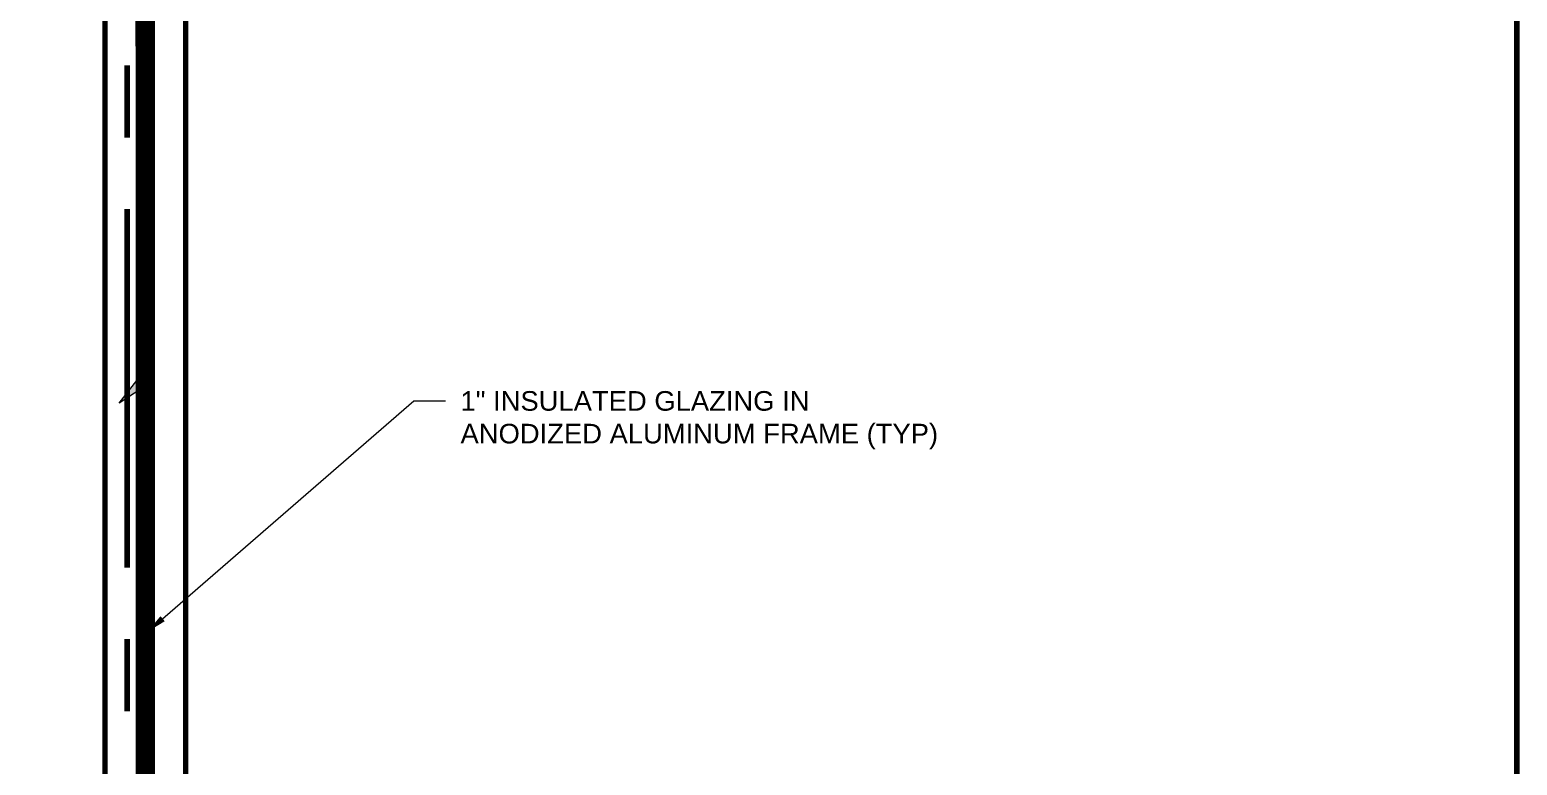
# Model space of a CAD drawing. Extents: x 3 to 185, y 0 to 385.
# Drawn here: x 82.7 to 165.7, y 114.9 to 155.9 of the extents above; entities that cross this region are included whole.
import ezdxf

# ---------------------------------------------------------------- set-up
doc = ezdxf.new("R2010")
doc.units = 0
doc.header["$MEASUREMENT"] = 0
for name, color, linetype, lineweight in [('Dt-Iden', 3, 'Continuous', 20), ('Dt-Line 3', 7, 'Continuous', 15), ('Dt-Line 5', 54, 'Continuous', 50), ('Dt-Text', 121, 'Continuous', 20)]:
    doc.layers.add(name, color=color, linetype=linetype, lineweight=lineweight)
doc.styles.get("Standard").update_dxf_attribs({"font": 'Arial.ttf'})
doc.dimstyles.new('1 Inch', dxfattribs={"dimtxt": 1.09375, "dimasz": 1.125, "dimexe": 1.125, "dimexo": 0.5625, "dimgap": 0.84375, "dimtad": 1, "dimdec": 4, "dimzin": 3, "dimdsep": 46, "dimlunit": 4, "dimtxsty": 'Standard', "dimblk": 'ARCHTICK', "dimcen": 0.5625, "dimdle": 1.125, "dimclrd": 253, "dimclre": 253, "dimclrt": 256, "dimadec": 0, "dimazin": 0, "dimtfac": 0.6, "dimtdec": 4, "dimtix": 1, "dimtmove": 2, "dimatfit": 0, "dimfxl": 1, "dimfrac": 1, "dimtolj": 1, "dimtzin": 0, "dimlwd": 9, "dimlwe": 9, "dimarcsym": 0})

# ---------------------------------------------------------------- blocks, each defined once
blk = doc.blocks.new('_ArchTick')
at = {"color": 0, "linetype": 'ByBlock', "const_width": 0.15}
blk.add_lwpolyline([(-0.5, -0.5), (0.5, 0.5)], dxfattribs=at)

msp = doc.modelspace()

# ---------------------------------------------------------------- hatches: boundary and pattern name
at = {"layer": 'Dt-Line 3', "linetype": 'Continuous', "lineweight": 211}
msp.add_hatch(color=256, dxfattribs=at).paths.add_polyline_path([(89.38833, 136.24), (87.68167, 135.12), (88.935, 136.72)], flags=0)

# ---------------------------------------------------------------- linework, layer by layer
at = {"layer": 'Dt-Iden', "linetype": 'Continuous', "lineweight": 211}
for p, q in [((88.135, 149.94667), (88.135, 153.94667)), ((88.135, 125.94667), (88.135, 145.94667)), ((88.135, 117.94667), (88.135, 121.94667))]:
    msp.add_line(p, q, dxfattribs=at)
at = {"layer": 'Dt-Line 3', "linetype": 'Continuous', "lineweight": 140}
for p, q in [((89.015, 86.96), (89.015, 177.70667)), ((89.255, 86.96), (89.255, 177.70667))]:
    msp.add_line(p, q, dxfattribs=at)
at = {"layer": 'Dt-Line 3', "linetype": 'Continuous', "lineweight": 70}
for p, q in [((86.88167, 176.96), (86.88167, 87.70667)), ((91.38833, 176.96), (91.38833, 87.70667))]:
    msp.add_line(p, q, dxfattribs=at)
at = {"layer": 'Dt-Line 3', "linetype": 'Continuous', "lineweight": 140}
msp.add_lwpolyline([(89.52167, 177.70667), (89.52167, 86.96), (89.52167, 177.70667), (88.74833, 177.70667), (88.775, 86.96), (89.52167, 86.96)], dxfattribs=at)
at = {"layer": 'Dt-Line 3', "linetype": 'Continuous', "lineweight": 0}
msp.add_lwpolyline([(89.38833, 136.24), (87.68167, 135.12), (88.935, 136.72)], close=True, dxfattribs=at)
at = {"layer": 'Dt-Line 5', "linetype": 'Continuous', "lineweight": 211}
msp.add_lwpolyline([(165.70833, 368.13333), (165.68166, 0), (3.175, 0), (3.175, 368.16)], dxfattribs=at)

# ---------------------------------------------------------------- texts
at = {"layer": 'Dt-Text', "insert": (106.73555, 135.79143), "char_height": 1.09375, "attachment_point": 1}
msp.add_mtext('\\A1;1" INSULATED GLAZING IN\\PANODIZED ALUMINUM FRAME (TYP)', dxfattribs=at)

# ---------------------------------------------------------------- leaders
at = {"layer": 'Dt-Text', "annotation_type": 0, "has_hookline": 1, "hookline_direction": 0, "text_width": 26.41115}
msp.add_leader([(89.25823, 122.36034), (104.13884, 135.24455), (105.8918, 135.24455)], dimstyle='1 Inch', override={"dimgap": 0.84375, "dimtad": 0}, dxfattribs=at)

doc.saveas('drawing.dxf')
